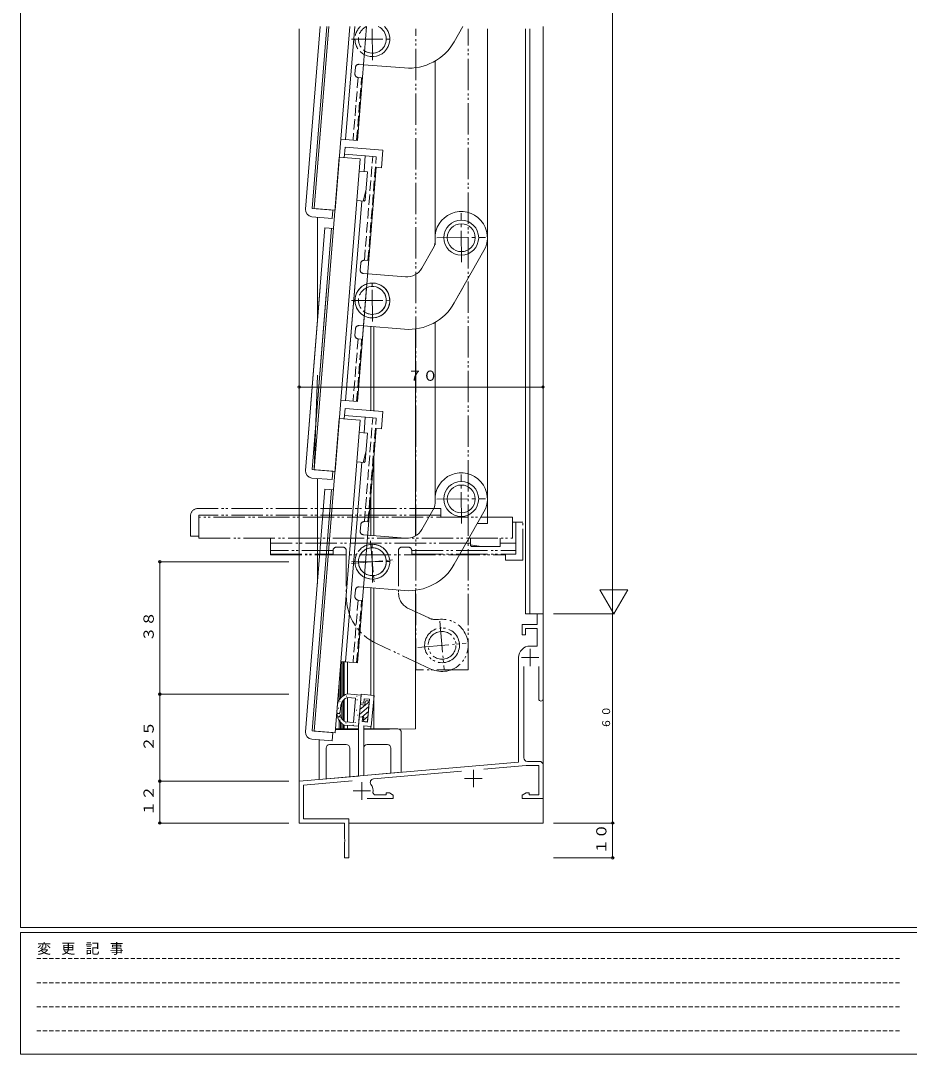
# Model space of a CAD drawing. Units: millimetres on the paper. Extents: x -420 to 373, y -297 to 267.
# Drawn here: x -417.7 to -162.5, y -297 to -0.3 of the extents above; entities that cross this region are included whole.
import ezdxf
from ezdxf.enums import TextEntityAlignment as Align

# ---------------------------------------------------------------- set-up
doc = ezdxf.new("R2010")
doc.units = ezdxf.units.MM
for name, pattern in [('CHAIN2', [12, 9, -1, 1, -1]), ('DASHED1', [1.8, 1.2, -0.6]), ('DASHED3', [4, 3, -1]), ('DOUBLE_CHAIN2', [12.8, 9, -1, 0.6, -0.6, 0.6, -1])]:
    doc.linetypes.add(name, pattern=pattern)
for name, color, linetype, lineweight in [('0-1_YKK_ZWAK', 7, 'Continuous', 9), ('0-3_YKK_11', 7, 'Continuous', 9), ('0-4_YKK_12', 2, 'Continuous', 9), ('0-6_YKK_13', 4, 'Continuous', 9), ('0-7_YKK_D', 6, 'Continuous', 9)]:
    doc.layers.add(name, color=color, linetype=linetype, lineweight=lineweight)
doc.styles.add('ＭＳ ゴシック', font='')
doc.styles.get('ＭＳ ゴシック').set_extended_font_data('MS Gothic')

msp = doc.modelspace()

# ---------------------------------------------------------------- linework, layer by layer
at = {"layer": '0-1_YKK_ZWAK'}
for p, q in [((-417.7, -260.6), (-417.7, 264.4)), ((352.3, -260.6), (-417.7, -260.6)), ((-417.7, -297), (-417.7, -262)), ((314.5, -262), (-417.7, -262)), ((-417.7, -297), (314.5, -297))]:
    msp.add_line(p, q, dxfattribs=at)
at = {"layer": '0-1_YKK_ZWAK', "linetype": 'DASHED1'}
for p, q in [((-413.101, -269.512), (-164.909, -269.512)), ((-413.101, -276.441), (-164.909, -276.441)), ((-413.101, -283.37), (-164.909, -283.37)), ((-413.101, -290.298), (-164.909, -290.298))]:
    msp.add_line(p, q, dxfattribs=at)
at = {"layer": '0-3_YKK_11'}
for p, q in [((-269.4, -170.6), (-269.4, -173.6)), ((-267.7, -170.6), (-269.4, -170.6)), ((-267.7, -195), (-267.7, -170.6)), ((-273.7, -173.6), (-273.7, -176.6)), ((-269.4, -173.6), (-273.7, -173.6)), ((-272.7, -174.8), (-269.4, -174.8)), ((-272.7, -176.6), (-272.7, -174.8)), ((-269.4, -174.8), (-269.4, -179.8)), ((-273.7, -176.6), (-272.7, -176.6)), ((-269.4, -179.8), (-271.4, -179.8)), ((-271.4, -180.6), (-271.4, -185.6)), ((-274.7, -183.1), (-274.7, -213.088)), ((-273.9, -183.1), (-268.9, -183.1)), ((-273.2, -211.9), (-273.2, -185.665)), ((-268.9, -185.7), (-268.9, -195)), ((-319.916, -193.634), (-320.133, -196.125)), ((-316.23, -193.957), (-319.916, -193.634)), ((-319.137, -196.212), (-319.024, -194.917)), ((-319.024, -194.917), (-317.53, -195.048)), ((-317.53, -195.048), (-318.105, -201.622)), ((-317.014, -202.922), (-316.23, -193.957)), ((-320.133, -196.125), (-319.137, -196.212)), ((-320.482, -200.11), (-320.7, -202.6)), ((-319.486, -200.197), (-320.482, -200.11)), ((-319.599, -201.492), (-319.486, -200.197)), ((-318.105, -201.622), (-319.599, -201.492)), ((-320.7, -202.6), (-320.7, -217.113)), ((-319.2, -202.731), (-317.014, -202.922)), ((-319.2, -216.982), (-319.2, -202.731)), ((-274.7, -213.088), (-319.2, -216.982)), ((-268.7, -212.9), (-272.2, -212.9)), ((-316.386, -217.94), (-291.092, -215.727)), ((-287.7, -215.3), (-287.7, -220.3)), ((-284.72, -215.17), (-272.496, -214.1)), ((-272.496, -214.1), (-268.9, -214.1)), ((-268.9, -214.1), (-268.9, -222.5)), ((-267.7, -223.6), (-267.7, -213.9)), ((-320.7, -217.113), (-337.7, -218.6)), ((-337.7, -218.6), (-337.7, -230.6)), ((-336.5, -219.7), (-322.539, -218.478)), ((-319.7, -218.9), (-319.7, -223.9)), ((-290.2, -217.8), (-285.2, -217.8)), ((-336.5, -229.4), (-336.5, -219.7)), ((-322.2, -221.4), (-317.2, -221.4)), ((-316.049, -222.5), (-316.542, -221.919)), ((-312.7, -222.5), (-316.049, -222.5)), ((-312.7, -221.95), (-312.7, -222.5)), ((-311.826, -221.95), (-312.7, -221.95)), ((-310.7, -222.6), (-311.826, -221.95)), ((-272.574, -221.95), (-273.7, -222.6)), ((-271.7, -221.95), (-272.574, -221.95)), ((-271.7, -222.5), (-271.7, -221.95)), ((-268.9, -222.5), (-271.7, -222.5)), ((-318.15, -223.6), (-310.7, -223.6)), ((-310.7, -223.6), (-310.7, -222.6)), ((-273.7, -222.6), (-273.7, -223.6)), ((-273.7, -223.6), (-267.7, -223.6)), ((-337.7, -230.6), (-324.7, -230.6)), ((-323.5, -229.4), (-336.5, -229.4)), ((-324.7, -230.6), (-324.7, -235.142)), ((-323.5, -240.6), (-323.5, -229.4)), ((-324.7, -235.142), (-324.58, -235.325)), ((-324.58, -235.875), (-324.7, -236.058)), ((-324.7, -236.058), (-324.7, -240.6)), ((-324.58, -235.325), (-324.58, -235.875)), ((-324.7, -240.6), (-323.5, -240.6))]:
    msp.add_line(p, q, dxfattribs=at)
for centre, radius, start, end in [((-271.4, -183.1), 3.3, 90, 179.99998), ((-268.3, -195), 0.6, 180.00145, 359.99997), ((-272.2, -211.9), 1, 180, 269.99998), ((-268.7, -213.9), 1, 359.99997, 90.00087), ((-316.299, -218.936), 1, 94.99962, 215.9192), ((-319.7, -221.4), 3.2, 350.6667, 35.91891)]:
    msp.add_arc(centre, radius, start, end, dxfattribs=at)
at = {"layer": '0-4_YKK_12'}
for p, q in [((-337.7, -230.6), (-337.7, -2.6)), ((-329.203, -1.981), (-333.396, -54.219)), ((-327.415, -54.699), (-323.184, -1.981)), ((-283.68, -144.59), (-283.68, -2.6)), ((-272.7, -2.6), (-272.7, -170.599)), ((-271.5, -2.6), (-271.5, -170.599)), ((-271.5, -2.6), (-271.5, -170.6)), ((-267.7, -185.3), (-267.7, -1.981)), ((-298.68, -64.662), (-298.68, -11.874)), ((-326.196, -39.508), (-333.396, -129.219)), ((-327.415, -129.699), (-320.215, -39.988)), ((-320.215, -39.988), (-326.196, -39.508)), ((-333.396, -54.219), (-327.415, -54.699)), ((-332.5, -86.937), (-332.5, -56.699)), ((-317.158, -88.187), (-317.158, -112.324)), ((-316.242, -88.261), (-316.242, -112.398)), ((-304.3, -119.805), (-304.3, -88.891)), ((-298.68, -138.792), (-298.68, -86.874)), ((-332.5, -102.077), (-333.396, -129.219)), ((-304.3, -148.278), (-304.3, -109.741)), ((-326.196, -114.508), (-333.396, -204.219)), ((-327.415, -204.699), (-320.215, -114.988)), ((-320.215, -114.988), (-326.196, -114.508)), ((-316.242, -125.635), (-316.242, -148.213)), ((-333.396, -129.219), (-327.415, -129.699)), ((-333.396, -129.219), (-327.415, -129.699)), ((-332.5, -161.937), (-332.5, -131.799)), ((-317.158, -137.048), (-317.158, -148.139)), ((-283.68, -144.59), (-286.529, -144.59)), ((-317.158, -163.187), (-317.158, -193.976)), ((-316.242, -163.261), (-316.242, -203.701)), ((-304.3, -203.601), (-304.3, -163.891)), ((-272.7, -170.599), (-267.7, -170.599)), ((-325.87, -194.792), (-325.87, -185.547)), ((-325.47, -194.384), (-325.47, -184.39)), ((-325.07, -194.073), (-325.07, -184.422)), ((-324.77, -193.887), (-324.77, -184.446)), ((-323.8, -193.545), (-323.8, -184.524)), ((-267.7, -230.6), (-267.7, -188.6)), ((-326.27, -195.356), (-326.27, -190.531)), ((-325.07, -201.093), (-325.07, -195.396)), ((-324.77, -201.325), (-324.77, -195.1)), ((-323.8, -201.576), (-323.8, -194.544)), ((-325.47, -200.666), (-325.47, -195.974)), ((-326.27, -203.786), (-326.27, -201.141)), ((-325.87, -203.782), (-325.87, -201.642)), ((-333.396, -204.219), (-327.415, -204.699)), ((-327.334, -203.795), (-320.7, -203.739)), ((-325.47, -203.779), (-325.47, -202.014)), ((-325.07, -203.776), (-325.07, -202.299)), ((-324.77, -203.773), (-324.77, -202.469)), ((-323.8, -203.765), (-323.8, -202.58)), ((-319.2, -203.726), (-304.3, -203.601)), ((-317.158, -202.773), (-317.158, -203.701)), ((-267.7, -220.6), (-267.7, -219)), ((-325, -230.6), (-337.7, -230.6)), ((-332.7, -230.6), (-325.7, -230.6)), ((-267.7, -230.6), (-323.5, -230.6))]:
    msp.add_line(p, q, dxfattribs=at)
at = {"layer": '0-4_YKK_12', "linetype": 'DOUBLE_CHAIN2'}
for p, q in [((-304.2, -119.805), (-304.2, -2.6)), ((-289.2, -186.6), (-289.2, -2.6)), ((-304.2, -186.6), (-304.2, -109.741)), ((-276.5, -142.848), (-366.5, -142.85)), ((-366.5, -142.85), (-366.5, -148.85)), ((-276.5, -148.848), (-276.5, -142.848)), ((-366.5, -148.85), (-276.5, -148.848)), ((-289.2, -186.6), (-304.2, -186.6))]:
    msp.add_line(p, q, dxfattribs=at)
at = {"layer": '0-6_YKK_13'}
for p, q in [((-331.708, -1.981), (-335.92, -54.418)), ((-329.802, -1.981), (-333.994, -54.171)), ((-321.777, -1.981), (-324.378, -34.378)), ((-320.989, -34.65), (-318.366, -1.981)), ((-290.726, -1.981), (-293.192, -6.324)), ((-319.244, -12.92), (-307.436, -13.868)), ((-325.775, -34.265), (-320.989, -34.65)), ((-314.09, -42.487), (-313.69, -37.503)), ((-324.715, -38.624), (-318.734, -39.104)), ((-318.734, -39.104), (-319.095, -43.589)), ((-320.989, -109.65), (-315.586, -42.366)), ((-320.495, -43.477), (-318.098, -43.67)), ((-318.754, -51.843), (-318.098, -43.67)), ((-315.586, -42.366), (-314.09, -42.487)), ((-319.306, -52.1), (-318.538, -49.152)), ((-319.775, -52.062), (-324.378, -109.378)), ((-321.175, -51.95), (-319.077, -52.118)), ((-319.077, -52.118), (-318.754, -51.843)), ((-333.994, -54.171), (-328.013, -54.652)), ((-328.205, -57.044), (-328.013, -54.652)), ((-334.086, -56.572), (-328.205, -57.044)), ((-330.324, -59.742), (-335.92, -129.418)), ((-328.43, -59.894), (-333.994, -129.171)), ((-327.832, -59.943), (-330.324, -59.742)), ((-299.308, -65.767), (-302.463, -71.323)), ((-284.654, -66.289), (-293.192, -81.324)), ((-318.043, -72.968), (-307.211, -73.838)), ((-331.696, -76.827), (-335.92, -129.418)), ((-329.79, -76.827), (-333.994, -129.171)), ((-321.764, -76.827), (-324.378, -109.378)), ((-320.989, -109.65), (-318.353, -76.827)), ((-290.638, -76.827), (-293.192, -81.324)), ((-319.244, -87.92), (-307.436, -88.868)), ((-319.244, -87.92), (-307.436, -88.868)), ((-325.775, -109.265), (-320.989, -109.65)), ((-325.775, -109.265), (-320.989, -109.65)), ((-324.555, -111.63), (-324.795, -114.62)), ((-313.69, -112.503), (-324.555, -111.63)), ((-324.715, -113.624), (-318.734, -114.104)), ((-318.734, -114.104), (-319.095, -118.589)), ((-320.989, -184.65), (-315.586, -117.366)), ((-320.495, -118.477), (-318.098, -118.67)), ((-318.754, -126.843), (-318.098, -118.67)), ((-319.306, -127.1), (-318.538, -124.152)), ((-319.775, -127.062), (-324.378, -184.378)), ((-333.994, -129.171), (-328.013, -129.652)), ((-333.994, -129.171), (-328.013, -129.652)), ((-328.205, -132.044), (-328.013, -129.652)), ((-328.205, -132.044), (-328.013, -129.652)), ((-334.086, -131.572), (-328.205, -132.044)), ((-334.086, -131.572), (-328.205, -132.044)), ((-330.324, -134.742), (-335.92, -204.418)), ((-328.43, -134.894), (-333.994, -204.171)), ((-327.832, -134.942), (-330.324, -134.742)), ((-299.308, -140.767), (-302.463, -146.323)), ((-284.654, -141.289), (-293.192, -156.324)), ((-318.043, -147.968), (-307.211, -148.838)), ((-319.244, -162.92), (-307.436, -163.868)), ((-325.775, -184.265), (-320.989, -184.65)), ((-325.928, -195.717), (-326.12, -195.772)), ((-324.054, -194.162), (-324.246, -194.217)), ((-323.922, -193.535), (-319.937, -193.883)), ((-323.811, -194.548), (-321.519, -194.749)), ((-321.519, -194.749), (-322.129, -201.722)), ((-321.077, -194.188), (-321.277, -194.171)), ((-320.954, -195.273), (-321.153, -195.255)), ((-319.937, -193.883), (-320.722, -202.849)), ((-320.301, -198.035), (-317.616, -195.782)), ((-318.799, -195.79), (-318.882, -196.736)), ((-317.877, -195.569), (-318.474, -195.517)), ((-326.922, -198.805), (-326.746, -196.618)), ((-326.361, -197.6), (-326.556, -197.645)), ((-325.921, -198.748), (-325.754, -196.758)), ((-321.123, -198.242), (-321.322, -198.225)), ((-320.424, -199.444), (-317.716, -197.171)), ((-320.178, -196.626), (-320.174, -196.623)), ((-320.177, -196.623), (-318.882, -196.736)), ((-319.74, -200.175), (-317.839, -198.58)), ((-318.074, -201.274), (-317.604, -195.894)), ((-326.646, -199.108), (-326.446, -199.124)), ((-326.328, -200.116), (-326.028, -200.143)), ((-325.873, -201.032), (-326.054, -200.947)), ((-324.435, -201.52), (-322.129, -201.722)), ((-321.577, -201.769), (-321.776, -201.752)), ((-320.813, -199.689), (-321.012, -199.671)), ((-320.482, -200.11), (-319.187, -200.223)), ((-319.187, -200.223), (-319.27, -201.169)), ((-319.262, -201.08), (-317.962, -199.989)), ((-318.997, -201.494), (-318.399, -201.546)), ((-333.994, -204.171), (-328.013, -204.652)), ((-328.205, -207.044), (-328.013, -204.652)), ((-320.7, -203.601), (-327.327, -203.601)), ((-324.707, -202.5), (-320.722, -202.849)), ((-324.226, -201.92), (-324.408, -201.835)), ((-322.078, -202.508), (-322.278, -202.49)), ((-309.4, -203.601), (-319.2, -203.601)), ((-308.4, -204.601), (-308.4, -216.037)), ((-334.086, -206.572), (-328.205, -207.044)), ((-332, -206.739), (-332, -218.101)), ((-330, -209.101), (-330, -217.926)), ((-324.2, -208.101), (-329, -208.101)), ((-323.2, -209.101), (-323.2, -217.331)), ((-319.2, -209.101), (-319.2, -216.982)), ((-312.4, -208.101), (-318.2, -208.101)), ((-311.4, -209.101), (-311.4, -216.299)), ((-332, -218.101), (-308.4, -216.037))]:
    msp.add_line(p, q, dxfattribs=at)
at = {"layer": '0-6_YKK_13', "linetype": 'CHAIN2'}
for p, q in [((-316.657, -11.6), (-316.726, -1.981)), ((-322.7, -5.643), (-310.7, -5.557)), ((-291.126, -69.585), (-291.226, -55.586)), ((-298.176, -62.635), (-284.176, -62.536)), ((-316.657, -86.6), (-316.743, -74.6)), ((-316.657, -86.6), (-316.727, -76.827)), ((-322.7, -80.643), (-310.7, -80.557)), ((-322.7, -80.643), (-310.7, -80.557)), ((-291.126, -144.585), (-291.226, -130.586)), ((-298.176, -137.635), (-284.176, -137.536)), ((-316.657, -161.6), (-316.743, -149.6)), ((-322.7, -155.643), (-310.7, -155.557))]:
    msp.add_line(p, q, dxfattribs=at)
at = {"layer": '0-6_YKK_13', "linetype": 'DASHED3'}
for p, q in [((-321.711, -15.531), (-321.567, -13.736)), ((-320.49, -12.82), (-319.244, -12.92)), ((-320.794, -16.608), (-322.235, -34.55)), ((-321.239, -34.63), (-319.798, -16.688)), ((-320.794, -16.608), (-319.798, -16.688)), ((-318.985, -69.08), (-316.591, -39.276)), ((-315.595, -39.356), (-318.734, -39.104)), ((-317.988, -69.16), (-315.595, -39.356)), ((-320.206, -71.791), (-320.062, -69.997)), ((-318.985, -69.08), (-317.988, -69.16)), ((-319.289, -72.868), (-318.043, -72.968)), ((-321.711, -90.531), (-321.567, -88.736)), ((-321.711, -90.531), (-321.567, -88.736)), ((-320.49, -87.82), (-319.244, -87.92)), ((-320.49, -87.82), (-319.244, -87.92)), ((-320.794, -91.608), (-322.235, -109.55)), ((-320.794, -91.608), (-322.235, -109.55)), ((-321.239, -109.63), (-319.798, -91.688)), ((-321.239, -109.63), (-319.798, -91.688)), ((-320.794, -91.608), (-319.798, -91.688)), ((-320.794, -91.608), (-319.798, -91.688)), ((-318.985, -144.08), (-316.591, -114.276)), ((-315.595, -114.356), (-318.734, -114.104)), ((-317.988, -144.16), (-315.595, -114.356)), ((-320.206, -146.791), (-320.062, -144.997)), ((-318.985, -144.08), (-317.988, -144.16)), ((-319.289, -147.868), (-318.043, -147.968)), ((-320.49, -162.82), (-319.244, -162.92)), ((-321.711, -165.531), (-321.567, -163.736)), ((-320.794, -166.608), (-322.235, -184.55)), ((-321.239, -184.63), (-319.798, -166.688)), ((-320.794, -166.608), (-319.798, -166.688))]:
    msp.add_line(p, q, dxfattribs=at)
at = {"layer": '0-6_YKK_13', "linetype": 'DOUBLE_CHAIN2'}
for p, q in [((-368.9, -142.35), (-368.9, -148.25)), ((-297, -140.35), (-366.9, -140.35)), ((-366.5, -142.25), (-366.5, -148.25)), ((-297, -142.25), (-366.5, -142.25)), ((-297, -142.85), (-297, -140.35)), ((-273.5, -144.25), (-276.5, -144.25)), ((-275.5, -144.25), (-275.5, -150.25)), ((-273.5, -155.15), (-273.5, -144.25)), ((-368.9, -148.25), (-366.5, -148.25)), ((-346, -148.849), (-346, -153.65)), ((-288.5, -150.25), (-346, -150.25)), ((-317.223, -149.623), (-316.177, -161.577)), ((-288.5, -150.721), (-285.5, -151.25)), ((-280, -148.848), (-280, -151.25)), ((-275.5, -150.25), (-280, -150.25)), ((-275.5, -153.4), (-275.5, -150.25)), ((-328, -152.4), (-346, -152.4)), ((-346, -153.4), (-328, -153.4)), ((-346, -153.65), (-278.5, -153.65)), ((-328, -152.4), (-328, -153.4)), ((-327, -151.4), (-325.2, -151.4)), ((-324.2, -152.4), (-324.2, -153.65)), ((-324.2, -153.65), (-324.2, -165.496)), ((-309.2, -152.4), (-309.2, -153.65)), ((-309.2, -153.65), (-309.2, -164.517)), ((-308.2, -151.4), (-306.4, -151.4)), ((-305.4, -152.4), (-305.4, -153.4)), ((-305.4, -152.4), (-275.5, -152.4)), ((-305.4, -153.4), (-275.5, -153.4)), ((-278.5, -153.65), (-278.5, -155.15)), ((-322.677, -156.123), (-310.723, -155.077)), ((-278.5, -155.15), (-273.5, -155.15)), ((-300.522, -171.749), (-306.313, -169.049)), ((-297.31, -172.627), (-296.09, -186.573)), ((-299.87, -186.397), (-315.539, -179.09)), ((-303.673, -180.21), (-289.727, -178.99))]:
    msp.add_line(p, q, dxfattribs=at)
at = {"layer": '0-6_YKK_13'}
for points in [[(-313.69, -37.503), (-324.555, -36.63), (-324.795, -39.62)], [(-315.586, -117.366), (-314.09, -117.487), (-313.69, -112.503)], [(-321.175, -126.95), (-319.077, -127.118), (-318.754, -126.843)]]:
    msp.add_lwpolyline(points, dxfattribs=at)
at = {"layer": '0-6_YKK_13', "linetype": 'DOUBLE_CHAIN2'}
msp.add_lwpolyline([(-288.5, -148.848), (-288.5, -150.95), (-288.2, -151.25), (-280, -151.25)], dxfattribs=at)
at = {"layer": '0-6_YKK_13'}
for centre, radius in [((-291.176, -62.586), 5), ((-291.176, -62.586), 4), ((-291.176, -137.586), 5), ((-291.176, -137.586), 4), ((-326.385, -199.622), 0.5)]:
    msp.add_circle(centre, radius, dxfattribs=at)
at = {"layer": '0-6_YKK_13', "linetype": 'DOUBLE_CHAIN2'}
for radius in [5, 4]:
    msp.add_circle((-296.7, -179.6), radius, dxfattribs=at)
at = {"layer": '0-6_YKK_13', "linetype": 'DASHED3'}
for centre, radius, start, end in [((-316.7, -5.6), 5, 133.62605, 242.45369), ((-316.7, -5.6), 4, 115.20058, 236.2318), ((-320.57, -13.816), 1, 85.40819, 175.40819), ((-320.714, -15.611), 1, 175.40819, 265.40819), ((-319.065, -70.077), 1, 85.40819, 175.40819), ((-319.209, -71.871), 1, 175.40819, 265.40819), ((-316.7, -80.6), 5, 108.36269, 242.45369), ((-316.7, -80.6), 5, 131.00848, 242.45369), ((-316.7, -80.6), 4, 114.58459, 236.2318), ((-316.7, -80.6), 4, 114.58459, 236.2318), ((-320.57, -88.817), 1, 85.40819, 175.40819), ((-320.57, -88.817), 1, 85.40819, 175.40819), ((-320.714, -90.611), 1, 175.40819, 265.40819), ((-320.714, -90.611), 1, 175.40819, 265.40819), ((-319.065, -145.077), 1, 85.40819, 175.40819), ((-319.209, -146.871), 1, 175.40819, 265.40819), ((-316.7, -155.6), 5, 108.36269, 242.45369), ((-316.7, -155.6), 4, 114.58459, 236.2318), ((-320.57, -163.817), 1, 85.40819, 175.40819), ((-320.714, -165.611), 1, 175.40819, 265.40819)]:
    msp.add_arc(centre, radius, start, end, dxfattribs=at)
at = {"layer": '0-6_YKK_13'}
for centre, radius, start, end in [((-316.7, -5.6), 5, 242.45369, 46.37393), ((-316.7, -5.6), 4, 236.2318, 64.79941), ((-306.236, 1.084), 15, 265.40819, 330.40819), ((-333.926, -54.578), 2, 175.40819, 265.40819), ((-291.176, -62.586), 7.5, 330.40819, 183.26807), ((-303.656, -63.298), 5, 330.40819, 3.26807), ((-306.811, -68.854), 5, 265.40819, 330.40819), ((-316.7, -80.6), 5, 242.45369, 108.36269), ((-316.7, -80.6), 5, 242.45369, 48.9915), ((-316.7, -80.6), 4, 236.2318, 114.58459), ((-316.7, -80.6), 4, 236.2318, 70.60738), ((-316.7, -80.6), 4, 109.39261, 114.58459), ((-306.236, -73.916), 15, 265.40819, 330.40819), ((-306.236, -73.916), 15, 265.40819, 330.40819), ((-333.926, -129.578), 2, 175.40819, 265.40819), ((-333.926, -129.578), 2, 175.40819, 265.40819), ((-291.176, -137.586), 7.5, 330.40819, 183.26807), ((-303.656, -138.298), 5, 330.40819, 3.26807), ((-306.811, -143.854), 5, 265.40819, 330.40819), ((-316.7, -155.6), 5, 242.45369, 108.36269), ((-316.7, -155.6), 4, 236.2318, 114.58459), ((-306.236, -148.916), 15, 265.40819, 330.40819), ((-322.82, -197.38), 4, 106, 169.0293), ((-322.82, -197.38), 3, 109.2948, 168.04068), ((-318.5, -195.816), 0.3, 85, 175), ((-317.903, -195.868), 0.3, 354.99709, 85), ((-326.407, -198.625), 0.5, 265.5, 346.41789), ((-326.622, -198.809), 0.3, 179.30249, 265.5), ((-326.354, -200.415), 0.3, 85, 181.31343), ((-322.953, -198.905), 4, 202.2859, 243.99998), ((-326.071, -200.641), 0.5, 17.16864, 85), ((-323.091, -198.838), 3, 213.48026, 243.38252), ((-318.971, -201.195), 0.3, 175, 264.99998), ((-318.373, -201.248), 0.3, 264.99998, 354.99709), ((-333.926, -204.578), 2, 175.40819, 265.40819), ((-309.4, -204.601), 1, 0, 90), ((-329, -209.101), 1, 90, 180), ((-324.2, -209.101), 1, 0, 90), ((-318.2, -209.101), 1, 90, 180), ((-312.4, -209.101), 1, 0, 90)]:
    msp.add_arc(centre, radius, start, end, dxfattribs=at)
at = {"layer": '0-6_YKK_13', "linetype": 'DOUBLE_CHAIN2'}
for centre, radius, start, end in [((-366.9, -142.35), 2, 90, 180), ((-316.7, -155.6), 5, 22.9545, 157.04549), ((-327, -152.4), 1, 90, 180), ((-325.2, -152.4), 1, 0, 90), ((-316.7, -155.6), 5, 157.04549, 22.9545), ((-316.7, -155.6), 4, 150.82359, 29.17639), ((-316.7, -155.6), 4, 29.17639, 150.82359), ((-308.2, -152.4), 1, 90, 180), ((-306.4, -152.4), 1, 0, 90), ((-309.2, -165.496), 15, 180, 245), ((-304.2, -164.517), 5, 180, 245), ((-298.409, -167.217), 5, 245, 277.85988), ((-296.7, -179.6), 7.5, 245, 97.85988)]:
    msp.add_arc(centre, radius, start, end, dxfattribs=at)
at = {"layer": '0-7_YKK_D'}
for p, q in [((-247.7, 189.401), (-247.7, -170.6)), ((-337.7, -125.449), (-337.7, -104.949)), ((-337.7, -105.449), (-267.7, -105.449)), ((-267.7, -125.449), (-267.7, -104.949)), ((-340.7, -155.6), (-378.2, -155.6)), ((-377.7, -155.6), (-377.7, -193.634)), ((-243.371, -163.672), (-251.371, -163.672)), ((-247.371, -170.6), (-251.371, -163.672)), ((-247.371, -170.6), (-243.371, -163.672)), ((-264.7, -170.6), (-247.2, -170.6)), ((-247.7, -170.6), (-247.7, -230.6)), ((-340.7, -193.634), (-378.2, -193.634)), ((-340.7, -218.6), (-378.2, -218.6)), ((-340.7, -230.6), (-378.2, -230.6)), ((-264.7, -230.6), (-247.2, -230.6)), ((-264.7, -230.6), (-247.2, -230.6)), ((-247.7, -230.6), (-247.7, -240.6)), ((-264.7, -240.6), (-247.2, -240.6))]:
    msp.add_line(p, q, dxfattribs=at)
msp.add_lwpolyline([(-377.7, -230.6), (-377.7, -218.6), (-377.7, -193.634)], dxfattribs=at)
for centre, start, end in [((-337.7, -105.449), 0, 180), ((-337.7, -105.449), 180, 0), ((-267.7, -105.449), 0, 180), ((-267.7, -105.449), 180, 0), ((-377.7, -155.6), 0, 180), ((-377.7, -155.6), 180, 0), ((-377.7, -193.634), 0, 180), ((-377.7, -193.634), 0, 180), ((-377.7, -193.634), 180, 0), ((-377.7, -193.634), 180, 0), ((-377.7, -218.6), 0, 180), ((-377.7, -218.6), 0, 180), ((-377.7, -218.6), 180, 0), ((-377.7, -218.6), 180, 0), ((-377.7, -230.6), 0, 180), ((-377.7, -230.6), 180, 0), ((-247.7, -230.6), 0, 180), ((-247.7, -230.6), 0, 180), ((-247.7, -230.6), 180, 0), ((-247.7, -230.6), 180, 0), ((-247.7, -240.6), 0, 180), ((-247.7, -240.6), 180, 0)]:
    msp.add_arc(centre, 0.375, start, end, dxfattribs=at)

# ---------------------------------------------------------------- texts
at = {"layer": '0-1_YKK_ZWAK', "insert": (-412.986, -268.447), "char_height": 2.933, "attachment_point": 7, "style": 'ＭＳ ゴシック'}
msp.add_mtext('\\T1.16;変\\~更\\~記\\~事', dxfattribs=at)
at = {"layer": '0-7_YKK_D', "color": 7, "style": 'ＭＳ ゴシック', "width": 1.1}
msp.add_text('７０', height=2.933, dxfattribs=at).set_placement((-306.682, -104.549), align=Align.BOTTOM_LEFT)
for s, p in [('３８', (-378.6, -178.599)), ('２５', (-378.6, -210.099)), ('１２', (-378.6, -228.582)), ('１０', (-248.6, -239.582))]:
    msp.add_text(s, height=2.933, rotation=90, dxfattribs=at).set_placement(p, align=Align.BOTTOM_LEFT)
at = {"layer": '0-7_YKK_D', "color": 7, "insert": (-248.4, -203.545), "char_height": 2.199, "attachment_point": 7, "rotation": 90, "style": 'ＭＳ ゴシック'}
msp.add_mtext('\\T1.17;６０', dxfattribs=at)

doc.saveas('drawing.dxf')
